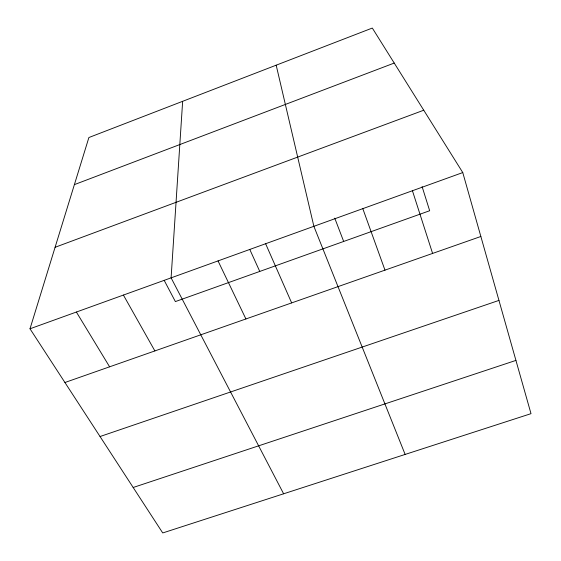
<?xml version="1.0" encoding="UTF-8"?>
<svg xmlns="http://www.w3.org/2000/svg" width="561" height="561" viewBox="0 0 561 561"><rect width="100%" height="100%" fill="white"/><g stroke="black" fill="none" stroke-linecap="round" stroke-linejoin="round"><path stroke-width="0.84" d="M182.648 101.31L171.098 277.849L283.621 493.792M29.999 328.781L88.89 137.529L372.315 28.05L462.769 172.564L531.001 413.667L162.732 532.95L29.999 328.781L462.769 172.564M74.389 184.625L394.229 63.063M55.097 247.289L423.744 110.222M64.929 382.504L480.854 236.483M100.047 436.521L498.946 300.408M133.174 487.488L515.924 360.407M76.38 312.042L109.605 366.817M123.406 295.065L154.885 350.927M164.254 280.486L175.376 301.58L429.67 210.733L422.096 186.603M218.033 260.907L245.914 318.964M249.89 249.68L259.757 271.433M265.619 243.726L291.657 302.905M405.133 454.438L313.872 226.314L276.18 65.181M334.749 218.145L343.676 241.454M362.806 208.65L384.979 270.143M412.433 190.733L432.594 253.425"/></g></svg>
